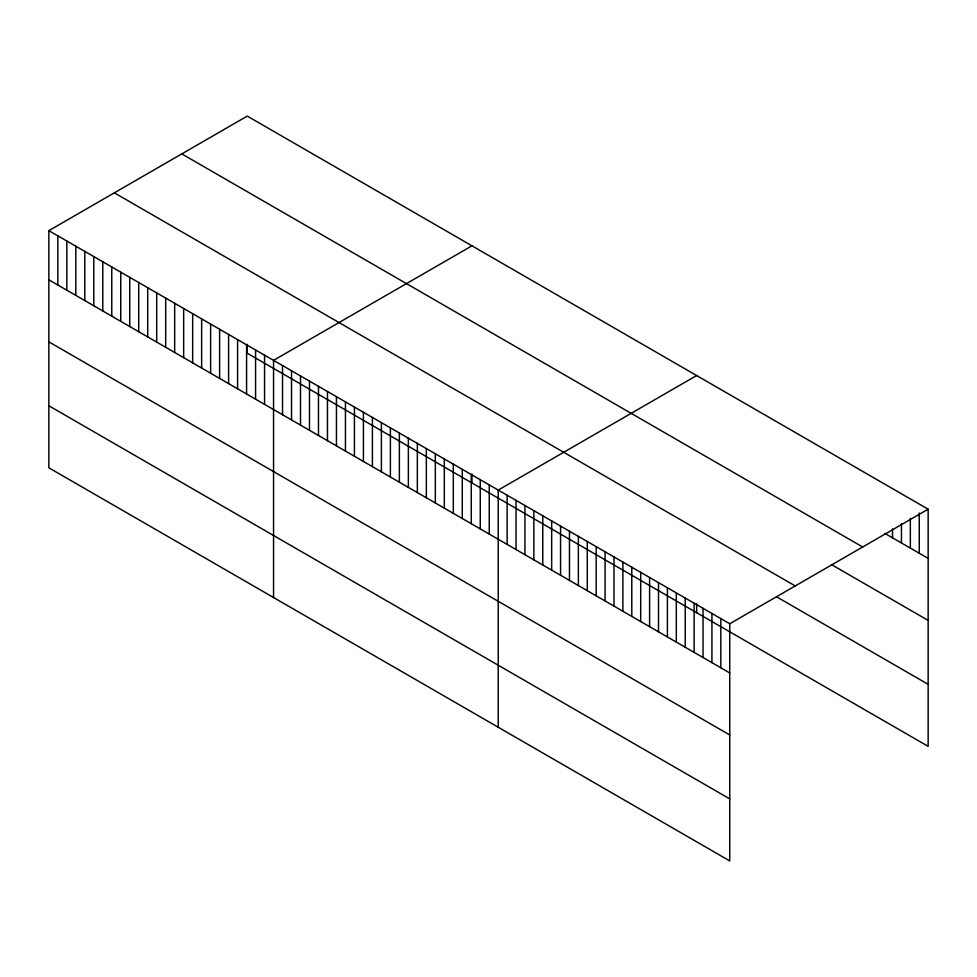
<?xml version="1.0" encoding="UTF-8"?>
<svg xmlns="http://www.w3.org/2000/svg" width="977" height="977" viewBox="0 0 977 977"><rect width="100%" height="100%" fill="white"/><g stroke="black" fill="none" stroke-linecap="round" stroke-linejoin="round"><path stroke-width="1.47" d="M48.85 230.645L729.734 623.753L729.734 860.908L48.85 467.8L48.85 230.645L247.266 116.092L928.15 509.2L928.15 746.355L247.266 353.247L247.266 344.392M471.952 245.813L273.548 360.366L273.548 597.533M696.65 375.534L498.233 490.088L498.233 727.254M729.734 623.753L928.15 509.2M884.906 533.405L928.15 558.38M181.783 153.89L862.679 546.998M831.476 564.596L928.15 620.407M114.321 192.835L795.217 585.944M776.788 596.935L928.15 684.327M48.85 279.825L729.734 672.933M48.85 341.852L729.734 734.96M48.85 405.773L729.734 798.881M919.247 512.998L919.247 553.238M910.344 518.286L910.344 548.097M901.441 523.574L901.441 542.956M892.538 528.875L892.538 537.814M720.831 618.612L720.831 667.792M711.928 613.471L711.928 662.65M703.025 608.329L703.025 657.509M696.65 603.835L696.65 612.701M694.122 603.188L694.122 652.367M685.219 598.046L685.219 647.226M676.316 592.905L676.316 642.084M667.413 587.763L667.413 636.943M658.51 582.622L658.51 631.801M649.607 577.48L649.607 626.66M640.704 572.339L640.704 621.519M631.789 567.197L631.789 616.377M622.886 562.056L622.886 611.236M613.983 556.914L613.983 606.094M605.081 551.785L605.081 600.953M596.178 546.644L596.178 595.823M587.275 541.502L587.275 590.682M578.372 536.361L578.372 585.541M569.469 531.219L569.469 580.399M560.566 526.078L560.566 575.258M551.663 520.936L551.663 570.116M542.76 515.795L542.76 564.975M533.857 510.653L533.857 559.833M524.942 505.512L524.942 554.692M516.039 500.371L516.039 549.55M507.136 495.229L507.136 544.409M489.245 484.897L489.245 534.077M480.257 479.719L480.257 528.899M471.952 474.114L471.952 482.98M471.268 474.529L471.268 523.709M462.28 469.339L462.28 518.518M453.304 464.148L453.304 513.328M444.315 458.958L444.315 508.138M435.327 453.768L435.327 502.947M426.338 448.577L426.338 497.757M417.35 443.387L417.35 492.567M408.362 438.197L408.362 487.376M399.373 433.019L399.373 482.186M390.385 427.828L390.385 477.008M381.396 422.638L381.396 471.818M372.408 417.448L372.408 466.627M363.42 412.257L363.42 461.437M354.431 407.067L354.431 456.247M345.443 401.877L345.443 451.056M336.454 396.686L336.454 445.866M327.466 391.496L327.466 440.676M318.478 386.306L318.478 435.486M309.489 381.128L309.489 430.307M300.501 375.937L300.501 425.117M291.525 370.747L291.525 419.927M282.536 365.557L282.536 414.737M264.559 355.176L264.559 404.356M255.571 349.986L255.571 399.166M246.583 344.796L246.583 393.975M237.594 339.605L237.594 388.785M228.606 334.427L228.606 383.595M219.617 329.237L219.617 378.417M210.629 324.046L210.629 373.226M201.641 318.856L201.641 368.036M192.652 313.666L192.652 362.846M183.664 308.476L183.664 357.655M174.675 303.285L174.675 352.465M165.687 298.095L165.687 347.275M156.699 292.905L156.699 342.084M147.71 287.714L147.71 336.894M138.722 282.536L138.722 331.716M129.746 277.346L129.746 326.526M120.757 272.156L120.757 321.335M111.769 266.965L111.769 316.145M102.78 261.775L102.78 310.955M93.792 256.585L93.792 305.764M84.804 251.394L84.804 300.574M75.815 246.204L75.815 295.384M66.827 241.014L66.827 290.193M57.838 235.836L57.838 285.003"/></g></svg>
